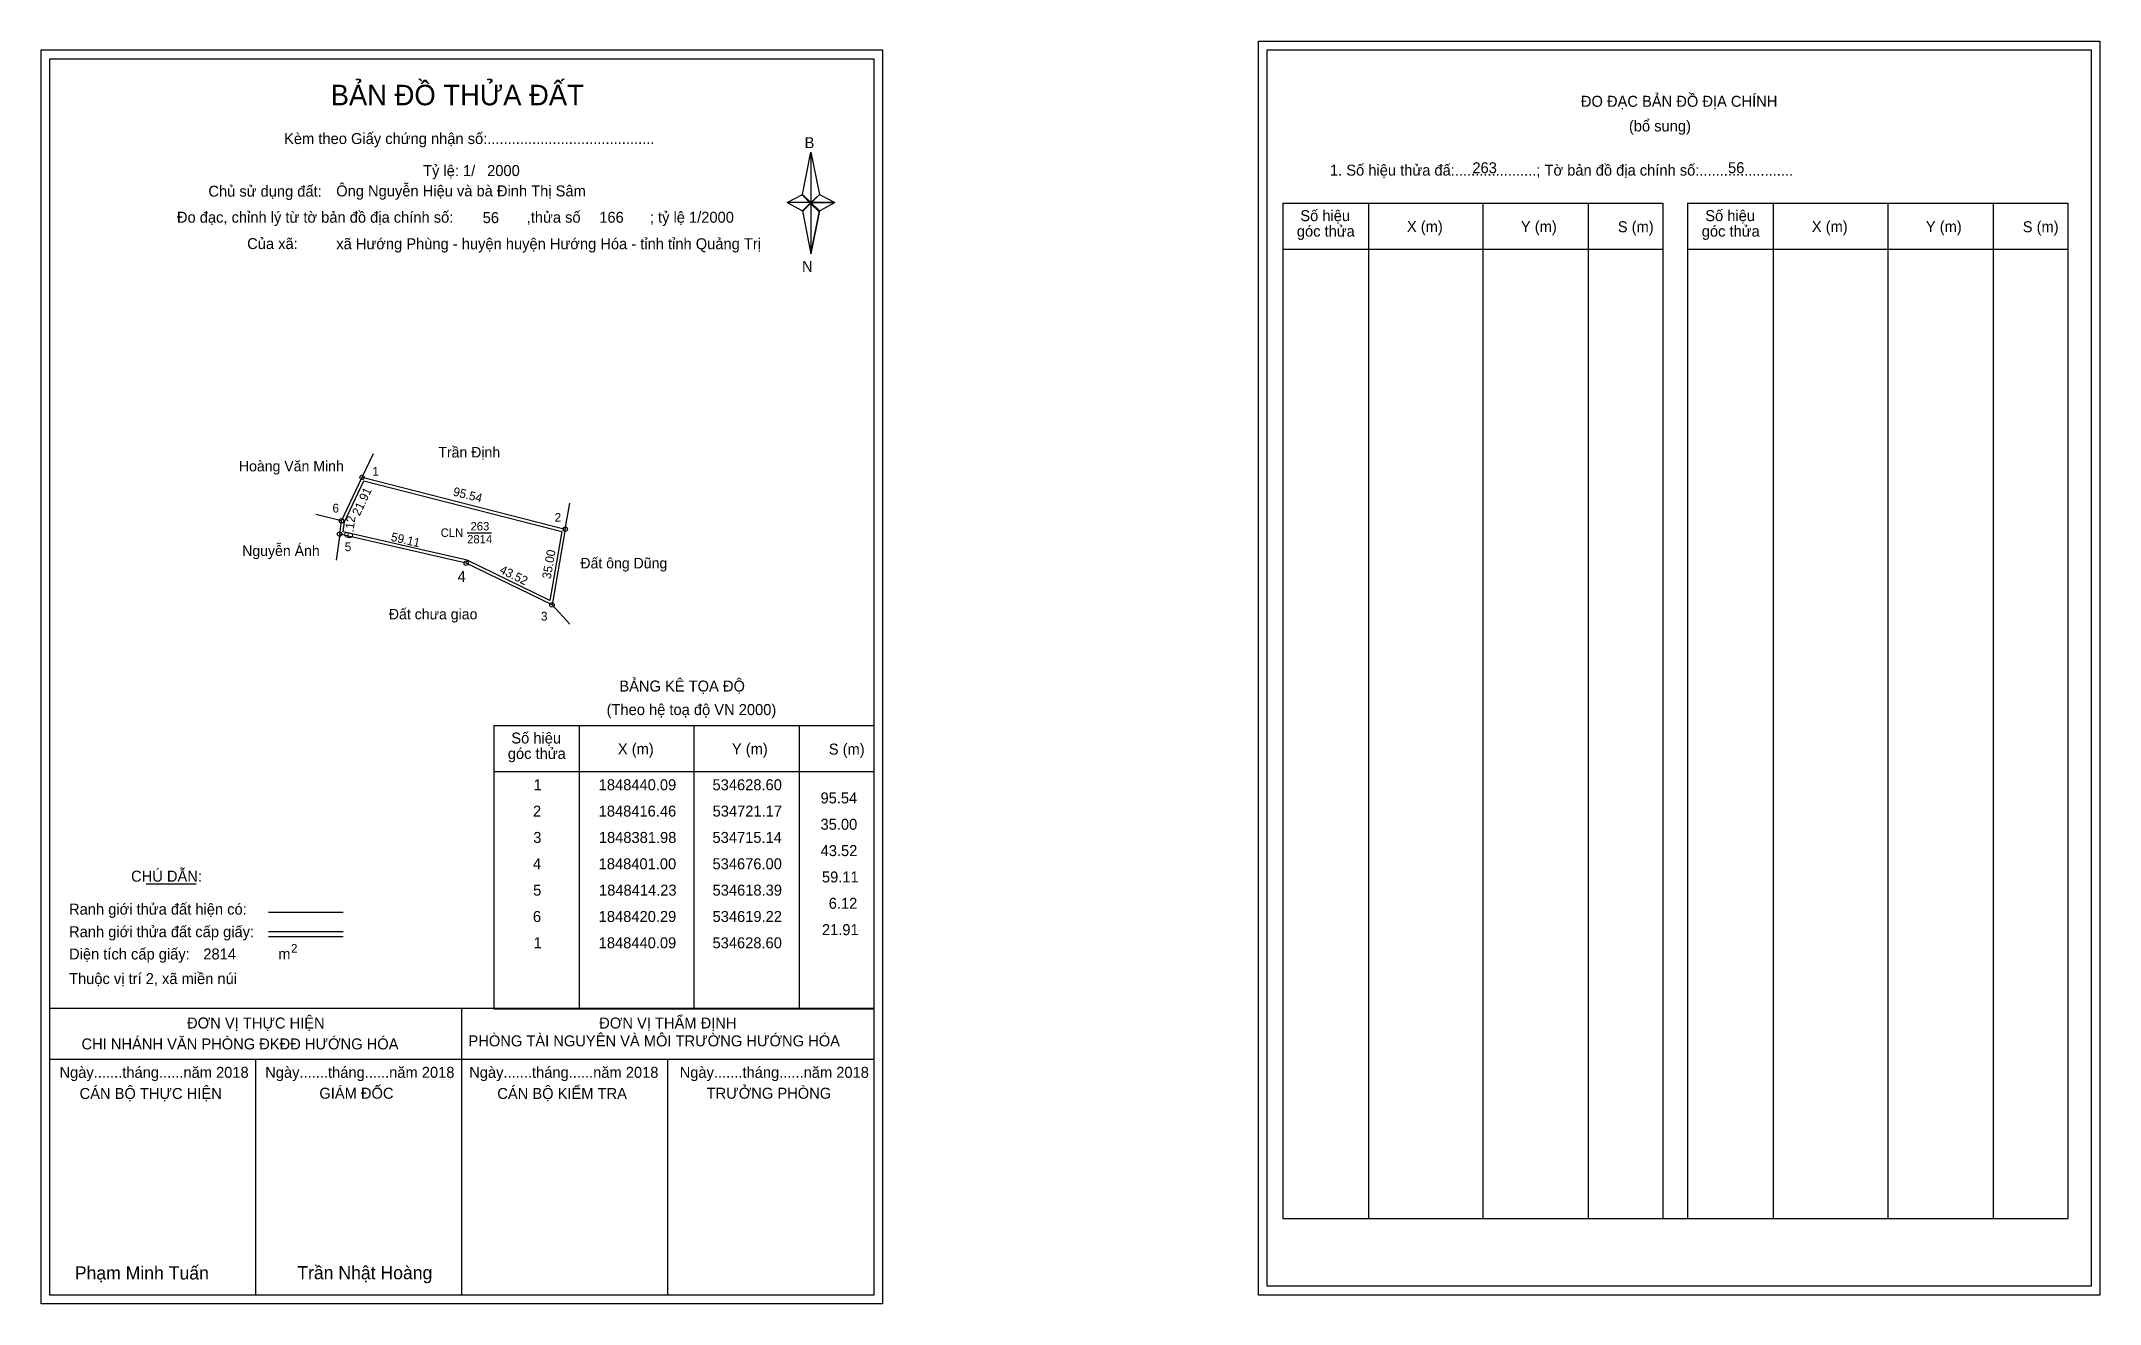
# Model space of a CAD drawing. Extents: x 534482 to 535420, y 1848064 to 1848639.
import ezdxf

# ---------------------------------------------------------------- set-up
doc = ezdxf.new("R2010")
doc.units = 0
for name, color, linetype in [('Level 1', 7, 'Continuous'), ('Level 10', 7, 'Continuous'), ('Level 11', 7, 'Continuous'), ('Level 13', 7, 'Continuous'), ('Level 27', 7, 'Continuous'), ('Level 3', 7, 'Continuous'), ('Level 49', 7, 'Continuous'), ('Level 53', 7, 'Continuous'), ('Level 55', 7, 'Continuous'), ('Level 6', 7, 'Continuous'), ('Level 60', 7, 'Continuous'), ('Level 63', 7, 'Continuous'), ('Level 9', 7, 'Continuous')]:
    doc.layers.add(name, color=color, linetype=linetype)

msp = doc.modelspace()

# ---------------------------------------------------------------- linework, layer by layer
at = {"layer": 'Level 1'}
for p, q in [((534486.37, 1848630.76), (534486.37, 1848630.76)), ((535041.02, 1848634.76), (535041.02, 1848634.76)), ((534829.22, 1848569), (534833.15, 1848588.28)), ((534833.15, 1848588.28), (534833.15, 1848565.23)), ((534833.15, 1848588.28), (534837.09, 1848569)), ((534822.33, 1848565.23), (534829.22, 1848569)), ((534829.22, 1848569), (534833.15, 1848565.23)), ((534832.86, 1848564.79), (534829.22, 1848568.56)), ((534833.15, 1848565.23), (534829.22, 1848561.55)), ((534832.86, 1848564.79), (534829.22, 1848561.11)), ((534829.22, 1848561.11), (534832.86, 1848564.79)), ((534829.22, 1848561.55), (534833.15, 1848541.83)), ((534836.79, 1848568.56), (534832.86, 1848564.79)), ((534832.86, 1848564.79), (534836.79, 1848568.56)), ((534836.79, 1848561.11), (534832.86, 1848564.79)), ((534837.09, 1848569), (534833.15, 1848565.23)), ((534833.15, 1848565.23), (534833.15, 1848541.83)), ((534833.15, 1848565.23), (534843.97, 1848565.23)), ((534833.15, 1848565.23), (534837.09, 1848561.55)), ((534837.09, 1848561.55), (534833.15, 1848541.83)), ((534837.09, 1848561.55), (534843.97, 1848565.23)), ((535048.08, 1848565.05), (535221.29, 1848565.05)), ((535087.26, 1848102.52), (535087.26, 1848565.05)), ((535139.41, 1848102.52), (535139.41, 1848565.05)), ((535187.35, 1848565.05), (535187.35, 1848102.52)), ((535221.29, 1848565.05), (535221.29, 1848102.52)), ((535232.6, 1848565.05), (535405.8, 1848565.05)), ((535271.78, 1848102.52), (535271.78, 1848565.05)), ((535323.92, 1848102.52), (535323.92, 1848565.05)), ((535371.87, 1848565.05), (535371.87, 1848102.52)), ((535405.8, 1848565.05), (535405.8, 1848102.52)), ((535048.08, 1848544), (535221.29, 1848544)), ((535232.6, 1848544), (535405.8, 1848544)), ((534688.56, 1848327.11), (534861.76, 1848327.11)), ((534727.74, 1848198.06), (534727.74, 1848327.11)), ((534779.88, 1848198.06), (534779.88, 1848327.11)), ((534827.83, 1848327.11), (534827.83, 1848198.06)), ((534688.56, 1848306.05), (534861.76, 1848306.05)), ((534530.21, 1848254.89), (534553.01, 1848254.89)), ((534585.94, 1848242.08), (534619.96, 1848242.08)), ((534585.94, 1848233.19), (534619.96, 1848233.19)), ((534585.94, 1848231), (534619.96, 1848231)), ((534700.03, 1848198.06), (534486.37, 1848198.06)), ((534861.76, 1848198.06), (534652.08, 1848198.06)), ((534674.07, 1848067.61), (534674.07, 1848198.06)), ((534688.56, 1848198.05), (534861.76, 1848198.05)), ((534861.77, 1848174.96), (534486.37, 1848174.96)), ((534580.22, 1848067.61), (534580.22, 1848174.96)), ((534767.92, 1848067.61), (534767.92, 1848174.96)), ((535048.08, 1848102.52), (535405.8, 1848102.52)), ((534861.76, 1848067.61), (534861.76, 1848067.61)), ((535416.42, 1848071.61), (535416.42, 1848071.61))]:
    msp.add_line(p, q, dxfattribs=at)
for points in [[(534829.22, 1848569), (534833.15, 1848588.28), (534833.15, 1848565.23)], [(534822.33, 1848565.23), (534829.22, 1848561.55), (534833.15, 1848565.23)], [(534833.15, 1848565.23), (534837.09, 1848569), (534843.97, 1848565.23)], [(534833.15, 1848565.23), (534833.15, 1848541.83), (534837.09, 1848561.55)]]:
    msp.add_lwpolyline(points, close=True, dxfattribs=at)
at = {"layer": 'Level 10'}
msp.add_line((534628.6, 1848440.09), (534721.17, 1848416.46), dxfattribs=at)
for points in [[(534628.6, 1848440.09), (534721.17, 1848416.46), (534715.14, 1848381.98), (534676, 1848401), (534618.39, 1848414.23), (534619.22, 1848420.29)], [(534629.37, 1848438.45), (534719.57, 1848415.42), (534714.08, 1848384.05), (534676.47, 1848402.33), (534619.95, 1848415.31), (534620.58, 1848419.89)]]:
    msp.add_lwpolyline(points, close=True, dxfattribs=at)
at = {"layer": 'Level 11'}
for centre in [(534628.6, 1848440.09), (534628.6, 1848440.09), (534619.22, 1848420.29), (534618.39, 1848414.23), (534721.17, 1848416.46), (534676, 1848401), (534715.14, 1848381.98)]:
    msp.add_circle(centre, 1, dxfattribs=at)
at = {"layer": 'Level 27'}
for p, q in [((534628.6, 1848440.09), (534633.73, 1848450.94)), ((534619.22, 1848420.29), (534607.56, 1848423.11)), ((534721.17, 1848416.46), (534723.24, 1848428.28)), ((534618.39, 1848414.23), (534616.76, 1848402.34)), ((534715.14, 1848381.98), (534723.26, 1848373.15))]:
    msp.add_line(p, q, dxfattribs=at)
at = {"layer": 'Level 3'}
for p, q in [((535048.08, 1848565.05), (535048.08, 1848102.52)), ((535232.6, 1848565.05), (535232.6, 1848102.52)), ((534688.56, 1848327.11), (534688.56, 1848198.06))]:
    msp.add_line(p, q, dxfattribs=at)
at = {"layer": 'Level 63'}
for points in [[(535037.02, 1848638.76), (535420.42, 1848638.76), (535420.42, 1848067.61), (535037.02, 1848067.61)], [(534482.37, 1848634.76), (534865.77, 1848634.76), (534865.77, 1848063.61), (534482.37, 1848063.61)], [(534486.37, 1848630.76), (534861.77, 1848630.76), (534861.77, 1848067.61), (534486.37, 1848067.61)], [(535041.02, 1848634.76), (535416.42, 1848634.76), (535416.42, 1848071.61), (535041.02, 1848071.61)]]:
    msp.add_lwpolyline(points, close=True, dxfattribs=at)
at = {"layer": 'Level 9'}
msp.add_line((534676.44, 1848414.87), (534687.62, 1848414.87), dxfattribs=at)

# ---------------------------------------------------------------- texts
at = {"layer": 'Level 1'}
for s, height, p in [('BẢN ĐỒ THỬA ĐẤT', 9.3313, (534614.3, 1848609.57)), ('ĐO ĐẠC BẢN ĐỒ ĐỊA CHÍNH', 5, (535183.97, 1848608.88)), ('(bổ sung)', 5, (535205.85, 1848597.64)), ('Kèm theo Giấy chứng nhận số:.........................................', 5, (534593.07, 1848591.91)), ('B', 5, (534830.24, 1848590.03)), ('1. Số hiệu thửa đấ:....................; Tờ bản đồ địa chính số:.......................', 5, (535069.63, 1848577.52)), ('Chủ sử dụng đất:', 5, (534558.55, 1848567.93)), ('Đo đạc, chỉnh lý từ tờ bản đồ địa chính số:                  ,thửa số                 ; tỷ lệ 1/2000', 5, (534544.23, 1848556.07)), ('Số hiệu', 5, (535056.11, 1848556.79)), ('Số hiệu', 5, (535240.63, 1848556.79)), ('góc thửa', 5, (535054.53, 1848549.73)), ('X (m)', 5, (535104.68, 1848551.84)), ('Y (m)', 5, (535156.63, 1848551.84)), ('S (m)', 5, (535200.79, 1848551.74)), ('góc thửa', 5, (535239.04, 1848549.73)), ('X (m)', 5, (535289.19, 1848551.84)), ('Y (m)', 5, (535341.15, 1848551.84)), ('S (m)', 5, (535385.3, 1848551.74)), ('Của xã:', 5, (534576.23, 1848544.07)), ('N', 5, (534829.04, 1848533.69)), ('BẢNG KÊ TỌA ĐỘ', 5, (534745.83, 1848342.51)), ('(Theo hệ toạ độ VN 2000)', 5, (534740.02, 1848331.79)), ('góc thửa', 5, (534695.01, 1848311.78)), ('Số hiệu', 5, (534696.59, 1848318.84)), ('X (m)', 5, (534745.15, 1848313.89)), ('Y (m)', 5, (534797.11, 1848313.89)), ('S (m)', 5, (534841.26, 1848313.79)), ('CHÚ DẪN:', 5, (534523.33, 1848255.9)), ('Ranh giới thửa đất hiện có:', 5, (534495.07, 1848240.9)), ('Ranh giới thửa đất cấp giấy:', 5, (534495.07, 1848230.62)), ('Diện tích cấp giấy:', 5, (534495.07, 1848220.46)), ('m', 5, (534590.38, 1848220.5)), ('2', 4, (534596.17, 1848223.52)), ('Thuộc vị trí 2, xã miền núi', 5, (534495.07, 1848209.26)), ('ĐƠN VỊ THỰC HIỆN', 5, (534548.84, 1848189.02)), ('ĐƠN VỊ THẨM ĐỊNH', 5, (534736.64, 1848189.02)), ('CHI NHÁNH VĂN PHÒNG ĐKĐĐ HƯỚNG HÓA', 5, (534500.75, 1848179.5)), ('PHÒNG TÀI NGUYÊN VÀ MÔI TRƯỜNG HƯỚNG HÓA', 5, (534677.09, 1848180.88)), ('Ngày.......tháng......năm 2018', 5, (534490.7, 1848166.55)), ('Ngày.......tháng......năm 2018', 5, (534584.45, 1848166.55)), ('Ngày.......tháng......năm 2018', 5, (534677.4, 1848166.55)), ('Ngày.......tháng......năm 2018', 5, (534773.31, 1848166.55)), ('CÁN BỘ THỰC HIỆN', 5, (534499.87, 1848156.92)), ('GIÁM ĐỐC', 5, (534609.13, 1848157.04)), ('CÁN BỘ KIỂM TRA', 5, (534690.21, 1848156.92)), ('TRƯỞNG PHÒNG', 5, (534785.59, 1848157.04)), ('Phạm Minh Tuấn', 6, (534497.69, 1848074.69)), ('Trần Nhật Hoàng', 6, (534599.07, 1848074.79))]:
    msp.add_text(s, height=height, dxfattribs=at).set_placement(p)
at = {"layer": 'Level 11'}
msp.add_text('Tỷ lệ: 1/', height=5, dxfattribs=at).set_placement((534656.38, 1848577.29))
at = {"layer": 'Level 13'}
for s, p in [('263', (534678.01, 1848415.89)), ('CLN', (534664.42, 1848412.95)), ('2814', (534676.46, 1848410))]:
    msp.add_text(s, height=3.84, dxfattribs=at).set_placement(p)
at = {"layer": 'Level 49'}
for s, rotation, p in [('21.91', 64.65134, (534627.43, 1848422.2)), ('95.54', 345.68012, (534669.76, 1848431.87)), ('6.12', 82.20108, (534624.22, 1848411.95)), ('59.11', 347.06641, (534641.47, 1848411.19)), ('35.00', 80.0802, (534714.53, 1848393.56)), ('43.52', 334.08266, (534690.85, 1848396.67))]:
    msp.add_text(s, height=4, rotation=rotation, dxfattribs=at).set_placement(p)
at = {"layer": 'Level 53'}
for s, p in [('1', (534706.76, 1848297.55)), ('1848440.09', (534736.42, 1848297.55)), ('534628.60', (534788.28, 1848297.55)), ('2', (534706.46, 1848285.55)), ('1848416.46', (534736.41, 1848285.55)), ('534721.17', (534788.32, 1848285.55)), ('95.54', (534837.48, 1848291.55)), ('35.00', (534837.49, 1848279.55)), ('3', (534706.61, 1848273.55)), ('1848381.98', (534736.48, 1848273.55)), ('534715.14', (534788.28, 1848273.55)), ('43.52', (534837.54, 1848267.55)), ('4', (534706.43, 1848261.55)), ('1848401.00', (534736.4, 1848261.55)), ('534676.00', (534788.28, 1848261.55)), ('59.11', (534838.14, 1848255.55)), ('5', (534706.55, 1848249.55)), ('1848414.23', (534736.57, 1848249.55)), ('534618.39', (534788.31, 1848249.55)), ('6', (534706.44, 1848237.55)), ('1848420.29', (534736.42, 1848237.55)), ('534619.22', (534788.3, 1848237.55)), ('6.12', (534841.23, 1848243.55)), ('21.91', (534838.14, 1848231.55)), ('1', (534706.76, 1848225.55)), ('1848440.09', (534736.42, 1848225.55)), ('534628.60', (534788.28, 1848225.55))]:
    msp.add_text(s, height=5, dxfattribs=at).set_placement(p)
at = {"layer": 'Level 55'}
for s, height, p in [('262', 0.22, (534628.36, 1848439.87)), ('167', 0.22, (534628.36, 1848439.87)), ('1', 0.8, (534628.38, 1848440.09)), ('6', 0.8, (534618.95, 1848420.29)), ('182', 0.22, (534618.98, 1848420.07)), ('167', 0.22, (534618.98, 1848420.07)), ('182', 0.22, (534618.98, 1848420.07)), ('5', 0.8, (534618.13, 1848414.23)), ('182', 0.22, (534618.15, 1848414.01)), ('182', 0.22, (534618.15, 1848414.01)), ('0', 0.22, (534618.31, 1848414.01)), ('0', 0.22, (534618.31, 1848414.01)), ('2', 0.8, (534720.9, 1848416.46)), ('262', 0.22, (534720.93, 1848416.24)), ('0', 0.22, (534721.09, 1848416.24)), ('4', 0.8, (534675.72, 1848401)), ('0', 0.22, (534675.92, 1848400.78)), ('0', 0.22, (534675.92, 1848400.78)), ('3', 0.8, (534714.89, 1848381.98)), ('0', 0.22, (534715.06, 1848381.76)), ('0', 0.22, (534715.06, 1848381.76)), ('0', 0.22, (534715.06, 1848381.76))]:
    msp.add_text(s, height=height, dxfattribs=at).set_placement(p)
at = {"layer": 'Level 6'}
for s, p in [('2000', (534685.58, 1848577.33)), ('263', (535134.53, 1848578.6)), ('56', (535251.02, 1848578.64)), ('Ông Nguyễn Hiệu và bà Đinh Thị Sâm', (534616.82, 1848568.06)), ('56', (534683.56, 1848555.89)), ('166', (534736.67, 1848556.05)), ('xã Hướng Phùng - huyện huyện Hướng Hóa - tỉnh tỉnh Quảng Trị', (534616.84, 1848543.98)), ('2814', (534556.25, 1848220.47))]:
    msp.add_text(s, height=5, dxfattribs=at).set_placement(p)
at = {"layer": 'Level 60'}
for s, p in [('Hoàng Văn Minh', (534572.46, 1848442.8)), ('Trần Định', (534663.33, 1848449.13)), ('Nguyễn Ánh', (534573.96, 1848404.25)), ('Đất ông Dũng', (534728.06, 1848398.61)), ('Đất chưa giao', (534640.81, 1848375.38))]:
    msp.add_text(s, height=4.8, dxfattribs=at).set_placement(p)
at = {"layer": 'Level 9'}
for s, height, p in [('1', 4, (534633.28, 1848440.81)), ('6', 4, (534615.1, 1848424.07)), ('2', 4, (534716.34, 1848419.84)), ('5', 4, (534620.68, 1848406.46)), ('4', 5, (534672.15, 1848392.46)), ('3', 4, (534710.09, 1848374.85))]:
    msp.add_text(s, height=height, dxfattribs=at).set_placement(p)

doc.saveas('drawing.dxf')
